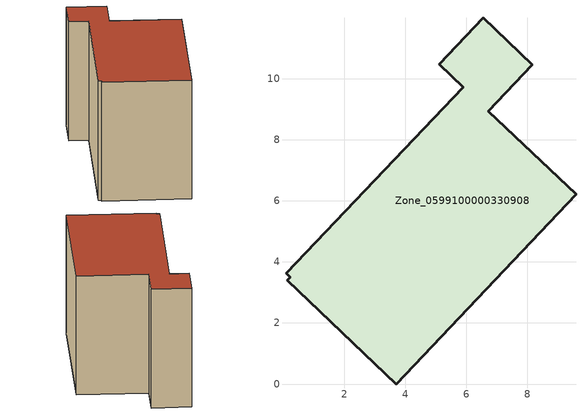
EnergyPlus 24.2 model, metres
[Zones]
Zone_0599100000330908
 floor ground (C_G): 6.72,8.94 9.59,6.21 3.7,0 0.14,3.4 0.23,3.5 0.09,3.63 5.9,9.72 5.11,10.48 6.55,11.99 8.16,10.46 z3.19
 wall outside (C_F): 9.59,6.21 6.72,8.94 8.16,10.46 6.55,11.99 5.11,10.48 5.9,9.72 0.09,3.63 0.23,3.5 0.14,3.4 3.7,0 9.59,6.21 z3.19:10.24
 roof outside (C_R): 0.14,3.4 3.7,0 9.59,6.21 6.72,8.94 8.16,10.46 6.55,11.99 5.11,10.48 5.9,9.72 0.09,3.63 0.23,3.5 z10.24
[BUILDING]
Pand.0599100000330908: North Axis=0; Terrain=City; Loads Convergence Tolerance Value=0.04; Temperature Convergence Tolerance Value=0.4; Solar Distribution=FullExterior; Maximum Number of Warmup Days=25; Minimum Number of Warmup Days=1
[Site:Location]
Rotterdam.The.Hague.AP_ZH_NLD Design_Conditions: Latitude=51.96; Longitude=4.45; Time Zone=1; Elevation=-4.5
[SITE:GROUNDTEMPERATURE:BUILDINGSURFACE]
18, 18, 18, 18, 18, 18, 18, 18, 18, 18, 18, 18
[MATERIAL] Thermal Absorptance=0.9; Solar Absorptance=0.7; Visible Absorptance=0.7
Name | Roughness | Thickness | Conductivity | Density | Specific Heat
G.TI.1975-1991 | MediumSmooth | 0.15 | 0.288461 | 540 | 1210
F.TI.1975-1991 | Rough | 0.3 | 0.230769 | 1920 | 840
R.TI.1975-1991 | MediumRough | 0.2 | 0.153846 | 1500 | 1000
[CONSTRUCTION]
C_G: G.TI.1975-1991
C_F: F.TI.1975-1991
C_R: R.TI.1975-1991
[ZONE]
Zone_0599100000330908: Type=1; Multiplier=1; Ceiling Height=Autocalculate; Volume=Autocalculate; Floor Area=autocalculate; Part of Total Floor Area=Yes
[ZONEINFILTRATION:DESIGNFLOWRATE]
Infil_Zone_0599100000330908: Zone or ZoneList or Space or SpaceList=Zone_0599100000330908; Schedule=AlwaysOn; Design Flow Rate Calculation Method=Flow/Area; Flow Rate per Floor Area=0.003; Constant Term Coefficient=1; Temperature Term Coefficient=0; Velocity Term Coefficient=0; Velocity Squared Term Coefficient=0
[HVACTEMPLATE:ZONE:IDEALLOADSAIRSYSTEM]
Zone_0599100000330908: Maximum Heating Supply Air Temperature=50; Minimum Cooling Supply Air Temperature=13; Maximum Heating Supply Air Humidity Ratio=0.0156; Minimum Cooling Supply Air Humidity Ratio=0.0077; Heating Limit=NoLimit; Cooling Limit=NoLimit; Dehumidification Control Type=ConstantSensibleHeatRatio; Cooling Sensible Heat Ratio=0.7; Dehumidification Setpoint=60; Humidification Control Type=None; Humidification Setpoint=30; Outdoor Air Method=None; Outdoor Air Flow Rate per Person=0.00944; Outdoor Air Flow Rate per Zone Floor Area=0; Outdoor Air Flow Rate per Zone=0; Demand Controlled Ventilation Type=None; Outdoor Air Economizer Type=NoEconomizer; Heat Recovery Type=None; Sensible Heat Recovery Effectiveness=0.7; Latent Heat Recovery Effectiveness=0.65
[ZONECONTROL:THERMOSTAT]
ThermostatControl_Zone_0599100000330908: Zone or ZoneList=Zone_0599100000330908; Control Type Schedule=DualSetpointControlType; Control 1=Thermostat_Zone_0599100000330908; Temperature Difference Between Cutout And Setpoint=0
[THERMOSTATSETPOINT:DUALSETPOINT]
Thermostat_Zone_0599100000330908: Heating Setpoint Temperature Schedule=HeatingSetpoint_Zone_0599100000330908; Cooling Setpoint Temperature Schedule=CoolingSetpoint_Zone_0599100000330908
[SCHEDULE:COMPACT]
HeatingSetpoint_Zone_0599100000330908: Through: 12/31, For: AllDays, Until: 24:00, 21
CoolingSetpoint_Zone_0599100000330908: Through: 12/31, For: AllDays, Until: 24:00, 24
DualSetpointControlType: Through: 12/31, For: AllDays, Until: 24:00, 4
AlwaysOn: Through: 12/31, For: AllDays, Until: 24:00, 1
